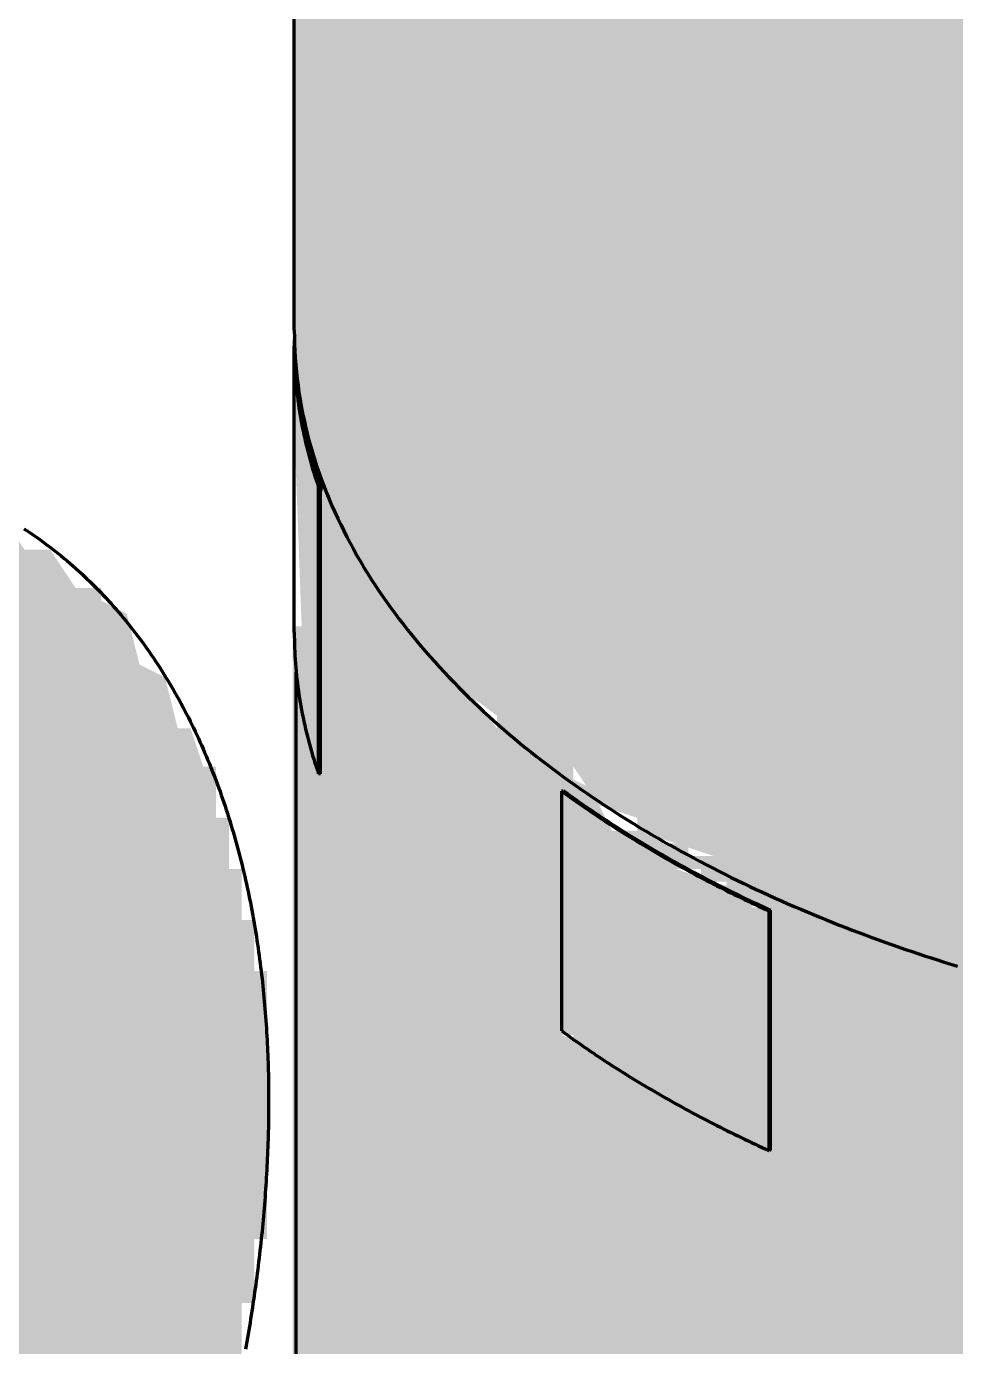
# Model space of a CAD drawing. Header units: millimetres. Extents: x 0 to 420, y 0 to 297.
# Drawn here: x 218.33 to 225.61, y 192.73 to 203.07 of the extents above; entities that cross this region are included whole.
import ezdxf

# ---------------------------------------------------------------- set-up
doc = ezdxf.new("R2010")
doc.units = ezdxf.units.MM
doc.layers.add('01-VISIBLE', color=7, linetype='CONTINUOUS', lineweight=70)
doc.layers.add('13-GRAFICA', color=30, linetype='CONTINUOUS', lineweight=18)

msp = doc.modelspace()

# ---------------------------------------------------------------- hatches: boundary and pattern name
at = {"layer": '13-GRAFICA', "true_color": 0xb21820}
h = msp.add_hatch(color=7, dxfattribs=at)
h.dxf.hatch_style = 1
h.paths.add_polyline_path([(220.5185, 191.6682), (220.4185, 191.6682), (220.4185, 198.3682), (220.5185, 198.3682), (220.5185, 197.5682), (220.6185, 197.5682), (220.6185, 208.6682), (220.5185, 208.6682), (220.5185, 209.0682), (220.4185, 209.0682), (220.4185, 225.3682), (220.5185, 225.3682), (220.6185, 224.3682), (220.7185, 224.3682), (220.7185, 224.1682), (220.7185, 208.1682), (220.7185, 199.3682), (220.7185, 191.9682), (220.6185, 191.9682)])
h = msp.add_hatch(color=7, dxfattribs=at)
h.dxf.hatch_style = 1
h.paths.add_polyline_path([(221.4185, 223.0682), (221.4185, 222.8682), (221.4185, 206.9682), (221.4185, 198.2682), (221.4185, 186.7682), (221.2185, 186.7682), (221.2185, 186.8682), (221.2185, 198.6682), (221.2185, 207.3682), (221.2185, 223.1682)])
at = {"layer": '13-GRAFICA', "true_color": 0xffffff}
h = msp.add_hatch(color=7, dxfattribs=at)
h.dxf.hatch_style = 1
h.paths.add_polyline_path([(220.5185, 209.0682), (220.5185, 208.6682), (220.6185, 208.6682), (220.6185, 199.9682), (220.5185, 199.9682), (220.5185, 200.2682), (220.4185, 200.2682), (220.4185, 209.0682)])
h = msp.add_hatch(color=7, dxfattribs=at)
h.dxf.hatch_style = 1
h.paths.add_polyline_path([(220.8185, 208.1682), (220.9185, 207.6682), (221.0185, 207.6682), (221.0185, 207.4682), (221.2185, 207.3682), (221.2185, 198.6682), (220.9185, 198.8682), (220.8185, 199.3682), (220.7185, 199.3682), (220.7185, 208.1682)])
h = msp.add_hatch(color=7, dxfattribs=at)
h.dxf.hatch_style = 1
h.paths.add_polyline_path([(226.4185, 195.4682), (226.4185, 195.5682), (226.1185, 195.5682), (226.1185, 195.6682), (225.7185, 195.6682), (225.7185, 195.7682), (225.0185, 195.8682), (225.0185, 195.9682), (224.8185, 195.9682), (224.8185, 196.0682), (224.6185, 196.0682), (224.6185, 196.1682), (224.3185, 196.1682), (224.3185, 196.2682), (224.1185, 196.2682), (224.1185, 196.3682), (223.9185, 196.3682), (223.9185, 196.4682), (223.7185, 196.4682), (223.7185, 196.5682), (223.1185, 196.7682), (223.1185, 196.8682), (222.8185, 196.9682), (222.6185, 197.2682), (222.4185, 197.2682), (222.2185, 197.5682), (222.0185, 197.5682), (222.0185, 197.6682), (221.6185, 197.9682), (221.6185, 198.1682), (221.4185, 198.2682), (221.4185, 206.9682), (221.8185, 206.6682), (221.8185, 206.4682), (222.0185, 206.4682), (222.2185, 206.1682), (222.4185, 206.1682), (222.6185, 205.8682), (222.8185, 205.8682), (222.8185, 205.7682), (222.9185, 205.7682), (223.0185, 205.5682), (223.2185, 205.5682), (223.3185, 205.3682), (223.6185, 205.3682), (223.6185, 205.2682), (223.8185, 205.2682), (223.8185, 205.1682), (224.0185, 205.1682), (224.0185, 205.0682), (224.2185, 205.0682), (224.2185, 204.9682), (224.4185, 204.9682), (224.4185, 204.8682), (224.7185, 204.8682), (224.7185, 204.7682), (224.9185, 204.7682), (224.9185, 204.6682), (225.1185, 204.6682), (225.1185, 204.5682), (225.9185, 204.4682), (225.9185, 204.3682), (226.6185, 204.2682), (226.6185, 204.1682), (227.0185, 204.1682), (227.0185, 204.0682), (228.5185, 203.9682), (228.5185, 203.8682), (229.4185, 203.8682), (229.4185, 203.7682), (229.6185, 203.7682), (229.6185, 203.8682), (232.0185, 203.8682), (232.0185, 203.9682), (232.6185, 203.9682), (232.6185, 204.0682), (233.9185, 204.1682), (233.9185, 204.2682), (234.2185, 204.2682), (234.2185, 204.3682), (234.5185, 204.3682), (234.5185, 204.4682), (234.8185, 204.4682), (234.8185, 204.5682), (235.1185, 204.5682), (235.1185, 204.6682), (235.4185, 204.6682), (235.4185, 204.7682), (235.7185, 204.7682), (235.7185, 204.8682), (236.0185, 204.8682), (236.0185, 204.9682), (236.6185, 205.1682), (236.7185, 205.3682), (236.9185, 205.3682), (236.9185, 205.4682), (237.5185, 205.6682), (237.6185, 205.8682), (237.8185, 205.8682), (238.3185, 206.4682), (238.5185, 206.4682), (238.5185, 206.5682), (238.9185, 206.8682), (238.9185, 198.0682), (238.8185, 198.0682), (238.8185, 197.9682), (238.6185, 197.9682), (238.6185, 197.8682), (238.5185, 197.8682), (238.1185, 197.3682), (237.9185, 197.3682), (237.6185, 196.9682), (237.4185, 196.9682), (237.4185, 196.8682), (237.2185, 196.8682), (237.2185, 196.7682), (236.6185, 196.5682), (236.5185, 196.3682), (236.3185, 196.3682), (236.3185, 196.2682), (236.1185, 196.2682), (236.1185, 196.1682), (235.9185, 196.1682), (235.9185, 196.0682), (235.6185, 196.0682), (235.6185, 195.9682), (234.7185, 195.7682), (234.7185, 195.6682), (234.0185, 195.5682), (234.0185, 195.4682), (232.9185, 195.3682), (232.9185, 195.2682), (232.3185, 195.2682), (232.3185, 195.1682), (231.6185, 195.1682), (231.6185, 195.0682), (229.0185, 195.0682), (229.0185, 195.1682), (227.2185, 195.2682), (227.2185, 195.3682), (226.8185, 195.3682), (226.8185, 195.4682)])
at = {"layer": '13-GRAFICA', "true_color": 0x202020}
h = msp.add_hatch(color=7, dxfattribs=at)
h.dxf.hatch_style = 1
h.paths.add_polyline_path([(204.2185, 185.7682), (204.2185, 186.1682), (204.1185, 186.1682), (204.1185, 186.5682), (204.0185, 186.5682), (204.0185, 188.9682), (204.1185, 188.9682), (204.1185, 189.4682), (204.2185, 189.4682), (204.2185, 190.0682), (204.3185, 190.0682), (204.4185, 190.9682), (204.5185, 190.9682), (204.7185, 191.8682), (204.8185, 191.8682), (204.8185, 192.0682), (204.9185, 192.0682), (205.1185, 192.9682), (205.2185, 192.9682), (205.2185, 193.1682), (205.3185, 193.1682), (205.5185, 193.7682), (205.7185, 193.8682), (205.7185, 194.0682), (205.8185, 194.0682), (205.8185, 194.2682), (205.9185, 194.2682), (205.9185, 194.4682), (206.0185, 194.4682), (206.0185, 194.6682), (206.1185, 194.6682), (206.3185, 195.2682), (206.4185, 195.2682), (206.4185, 195.3682), (206.6185, 195.4682), (206.6185, 195.6682), (206.9185, 195.8682), (206.9185, 196.0682), (207.1185, 196.1682), (207.1185, 196.3682), (207.4185, 196.5682), (207.4185, 196.7682), (207.7185, 196.9682), (207.7185, 197.1682), (207.8185, 197.1682), (209.4185, 198.8682), (209.6185, 198.8682), (209.7185, 199.0682), (209.9185, 199.0682), (210.1185, 199.3682), (210.3185, 199.3682), (210.3185, 199.4682), (210.4185, 199.4682), (210.5185, 199.6682), (210.7185, 199.6682), (210.8185, 199.8682), (211.0185, 199.8682), (211.0185, 199.9682), (211.2185, 199.9682), (211.2185, 200.0682), (211.4185, 200.0682), (211.4185, 200.1682), (211.6185, 200.1682), (211.6185, 200.2682), (211.8185, 200.2682), (211.8185, 200.3682), (212.1185, 200.3682), (212.1185, 200.4682), (212.3185, 200.4682), (212.3185, 200.5682), (212.5185, 200.5682), (212.5185, 200.6682), (213.6185, 200.7682), (213.6185, 200.8682), (214.8185, 200.8682), (214.8185, 200.7682), (215.2185, 200.7682), (215.2185, 200.6682), (215.7185, 200.6682), (215.7185, 200.5682), (215.9185, 200.5682), (216.0185, 200.3682), (216.2185, 200.3682), (216.2185, 200.2682), (216.6185, 200.1682), (216.7185, 199.9682), (217.3185, 199.7682), (217.4185, 199.5682), (217.8185, 199.4682), (217.9185, 199.2682), (218.1185, 199.2682), (218.3185, 198.9682), (218.5185, 198.9682), (218.7185, 198.6682), (218.9185, 198.6682), (218.9185, 198.5682), (219.1185, 198.4682), (219.2185, 198.0682), (219.4185, 197.9682), (219.5185, 197.5682), (219.6185, 197.5682), (219.7185, 197.2682), (219.8185, 197.2682), (219.8185, 196.8682), (219.9185, 196.8682), (219.9185, 196.4682), (220.0185, 196.4682), (220.0185, 196.0682), (220.1185, 196.0682), (220.1185, 195.6682), (220.2185, 195.6682), (220.2185, 193.5682), (220.1185, 193.5682), (220.1185, 193.0682), (220.0185, 193.0682), (220.0185, 192.5682), (219.9185, 192.5682), (219.8185, 191.4682), (219.7185, 191.4682), (219.7185, 191.1682), (219.6185, 191.1682), (219.6185, 190.9682), (219.5185, 190.9682), (219.5185, 190.6682), (219.4185, 190.6682), (219.2185, 189.7682), (219.1185, 189.7682), (219.1185, 189.5682), (219.0185, 189.5682), (219.0185, 189.2682), (218.9185, 189.2682), (218.9185, 189.0682), (218.8185, 189.0682), (218.8185, 188.8682), (218.7185, 188.8682), (218.7185, 188.6682), (218.6185, 188.6682), (218.5185, 188.3682), (217.0185, 189.2682), (217.1185, 189.5682), (217.2185, 189.5682), (217.2185, 189.7682), (217.3185, 189.7682), (217.4185, 190.3682), (217.5185, 190.3682), (217.5185, 190.5682), (217.6185, 190.5682), (217.7185, 191.1682), (217.8185, 191.1682), (217.9185, 192.0682), (218.0185, 192.0682), (218.0185, 192.6682), (218.1185, 192.6682), (218.1185, 194.3682), (218.0185, 194.3682), (217.9185, 195.2682), (217.8185, 195.2682), (217.8185, 195.5682), (217.6185, 195.6682), (217.6185, 195.8682), (217.5185, 195.8682), (217.5185, 196.0682), (217.3185, 196.1682), (217.2185, 196.4682), (217.0185, 196.4682), (217.0185, 196.5682), (216.9185, 196.5682), (216.8185, 196.7682), (216.6185, 196.7682), (216.5185, 196.9682), (215.6185, 197.0682), (215.6185, 197.1682), (215.4185, 197.1682), (215.4185, 197.0682), (214.2185, 196.9682), (214.2185, 196.8682), (214.0185, 196.8682), (214.0185, 196.7682), (213.8185, 196.7682), (213.8185, 196.6682), (213.5185, 196.6682), (213.5185, 196.5682), (213.1185, 196.4682), (213.0185, 196.2682), (212.8185, 196.2682), (212.7185, 196.0682), (212.5185, 196.0682), (212.3185, 195.7682), (212.1185, 195.7682), (212.1185, 195.6682), (210.6185, 194.2682), (210.6185, 194.0682), (210.3185, 193.8682), (210.3185, 193.6682), (210.1185, 193.5682), (210.1185, 193.3682), (209.8185, 193.1682), (209.6185, 192.5682), (209.4185, 192.4682), (209.4185, 192.2682), (209.3185, 192.2682), (209.3185, 192.0682), (209.2185, 192.0682), (209.2185, 191.8682), (209.1185, 191.8682), (209.1185, 191.6682), (209.0185, 191.6682), (209.0185, 191.4682), (208.9185, 191.4682), (208.9185, 191.1682), (208.8185, 191.1682), (208.8185, 190.9682), (208.7185, 190.9682), (208.7185, 190.6682), (208.6185, 190.6682), (208.4185, 189.7682), (208.3185, 189.7682), (208.3185, 189.1682), (208.2185, 189.1682), (208.2185, 188.6682), (208.1185, 188.6682), (208.1185, 186.6682), (208.2185, 186.6682), (208.3185, 185.8682), (208.4185, 185.8682), (208.6185, 185.2682), (208.8185, 185.1682), (208.9185, 184.7682), (209.1185, 184.7682), (209.2185, 184.5682), (209.4185, 184.5682), (209.6185, 184.2682), (209.9185, 184.2682), (209.9185, 184.1682), (210.4185, 184.1682), (210.4185, 184.0682), (211.8185, 184.1682), (211.8185, 184.2682), (212.3185, 184.3682), (212.3185, 184.4682), (212.5185, 184.4682), (212.5185, 184.5682), (212.7185, 184.5682), (212.7185, 184.6682), (213.0185, 184.6682), (213.0185, 184.7682), (213.3185, 184.8682), (213.5185, 185.1682), (213.7185, 185.1682), (213.8185, 185.3682), (214.0185, 185.3682), (214.0185, 185.4682), (215.6185, 186.9682), (215.6185, 187.1682), (215.9185, 187.3682), (215.9185, 187.5682), (216.1185, 187.6682), (216.1185, 187.8682), (216.3185, 187.8682), (216.3185, 187.7682), (216.7185, 187.6682), (216.8185, 187.4682), (217.0185, 187.4682), (217.0185, 187.3682), (217.4185, 187.2682), (217.5185, 187.0682), (217.7185, 187.0682), (217.7185, 186.8682), (217.6185, 186.8682), (217.6185, 186.7682), (217.4185, 186.6682), (217.4185, 186.4682), (217.1185, 186.2682), (217.1185, 186.0682), (217.0185, 186.0682), (216.9185, 185.7682), (216.6185, 185.5682), (216.6185, 185.3682), (216.5185, 185.3682), (214.6185, 183.3682), (214.4185, 183.3682), (214.3185, 183.1682), (214.1185, 183.1682), (213.9185, 182.8682), (213.7185, 182.8682), (213.6185, 182.6682), (213.4185, 182.6682), (213.2185, 182.3682), (212.9185, 182.3682), (212.9185, 182.2682), (212.7185, 182.2682), (212.7185, 182.1682), (212.5185, 182.1682), (212.5185, 182.0682), (212.3185, 182.0682), (212.3185, 181.9682), (212.0185, 181.9682), (212.0185, 181.8682), (211.8185, 181.8682), (211.8185, 181.7682), (211.6185, 181.7682), (211.6185, 181.6682), (210.4185, 181.5682), (210.4185, 181.4682), (209.0185, 181.5682), (209.0185, 181.6682), (208.3185, 181.7682), (208.2185, 181.9682), (207.6185, 182.1682), (207.5185, 182.3682), (206.9185, 182.5682), (206.8185, 182.7682), (206.4185, 182.8682), (206.4185, 182.9682), (206.1185, 183.0682), (205.9185, 183.3682), (205.7185, 183.3682), (205.6185, 183.5682), (205.4185, 183.5682), (205.4185, 183.6682), (205.1185, 183.8682), (205.1185, 184.0682), (204.9185, 184.1682), (204.9185, 184.3682), (204.8185, 184.3682), (204.8185, 184.5682), (204.6185, 184.6682), (204.6185, 184.8682), (204.4185, 184.9682), (204.3185, 185.7682)])
at = {"layer": '13-GRAFICA', "true_color": 0xffffff}
h = msp.add_hatch(color=7, dxfattribs=at)
h.dxf.hatch_style = 1
h.paths.add_polyline_path([(220.5185, 197.5682), (220.4185, 200.2682), (220.5185, 200.2682), (220.5185, 199.9682), (220.6185, 199.9682), (220.6185, 197.5682)])
at = {"layer": '13-GRAFICA', "true_color": 0xb21820}
h = msp.add_hatch(color=7, dxfattribs=at)
h.dxf.hatch_style = 1
h.paths.add_polyline_path([(221.0185, 186.8682), (220.9185, 187.0682), (220.7185, 187.1349), (220.7185, 187.6682), (220.7185, 191.9682), (220.7185, 199.3682), (220.8185, 199.3682), (220.9185, 198.8682), (221.2185, 198.6682), (221.2185, 186.8682)])
h = msp.add_hatch(color=7, dxfattribs=at)
h.dxf.hatch_style = 1
h.paths.add_polyline_path([(228.1185, 186.0682), (228.0185, 186.0682), (228.0185, 187.7682), (227.8185, 187.7682), (227.8185, 187.6682), (227.6185, 187.5682), (227.5185, 187.1682), (227.3185, 187.0682), (227.2185, 186.6682), (227.0185, 186.5682), (226.9185, 186.1682), (226.7185, 186.0682), (226.6185, 185.6682), (226.4185, 185.5682), (226.3185, 185.1682), (226.1185, 185.0682), (226.0185, 184.6682), (225.8185, 184.5682), (225.7185, 184.2682), (225.5185, 184.2682), (225.4185, 184.4682), (225.0185, 184.5682), (224.9185, 184.7682), (224.3185, 184.9682), (224.2185, 185.1682), (223.6185, 185.3682), (223.5185, 185.5682), (223.1185, 185.6682), (223.0185, 185.8682), (222.4185, 186.0682), (222.3185, 186.2682), (221.7185, 186.4682), (221.6185, 186.6682), (221.4185, 186.6682), (221.4185, 186.7682), (221.4185, 198.2682), (221.6185, 198.1682), (221.6185, 197.9682), (221.7185, 197.9682), (222.0185, 197.5682), (222.2185, 197.5682), (222.4185, 197.2682), (222.6185, 197.2682), (222.6185, 197.1682), (222.8185, 197.0682), (222.8185, 196.9682), (222.5185, 197.0682), (222.5185, 195.1682), (222.8185, 195.0682), (222.9185, 194.8682), (223.3185, 194.7682), (223.4185, 194.5682), (223.6185, 194.5682), (223.6185, 194.4682), (223.8185, 194.4682), (223.8185, 194.3682), (224.1185, 194.2682), (224.1185, 196.1682), (223.8185, 196.2682), (223.8185, 196.3682), (223.6185, 196.3682), (223.6185, 196.4682), (223.4185, 196.4682), (223.4185, 196.5682), (223.2185, 196.5682), (223.1185, 196.7682), (223.3185, 196.7682), (223.3185, 196.6682), (223.5185, 196.6682), (223.5185, 196.5682), (223.7185, 196.5682), (223.7185, 196.4682), (223.9185, 196.4682), (223.9185, 196.3682), (224.1185, 196.3682), (224.1185, 196.2682), (224.3185, 196.2682), (224.3185, 196.1682), (224.6185, 196.1682), (224.6185, 196.0682), (224.8185, 196.0682), (224.8185, 195.9682), (225.0185, 195.9682), (225.0185, 195.8682), (225.7185, 195.7682), (225.7185, 195.6682), (226.1185, 195.6682), (226.1185, 195.5682), (226.8185, 195.4682), (226.8185, 195.3682), (227.2185, 195.3682), (227.2185, 195.2682), (228.1185, 195.2682), (228.1185, 195.1682), (228.3185, 195.1682), (228.3185, 194.8682), (228.3185, 193.2682), (228.3185, 186.3016)])
at = {"layer": '13-GRAFICA', "true_color": 0xd7beeb}
h = msp.add_hatch(color=7, dxfattribs=at)
h.dxf.hatch_style = 1
h.paths.add_polyline_path([(222.5185, 195.1682), (222.5185, 197.0682), (222.8185, 196.9682), (222.9185, 196.7682), (223.1185, 196.7682), (223.2185, 196.5682), (223.4185, 196.5682), (223.4185, 196.4682), (224.0185, 196.2682), (224.0185, 196.1682), (224.1185, 196.1682), (224.1185, 194.2682), (223.8185, 194.3682), (223.8185, 194.4682), (223.6185, 194.4682), (223.6185, 194.5682), (223.4185, 194.5682), (223.3185, 194.7682), (222.9185, 194.8682), (222.8185, 195.0682), (222.6185, 195.0682), (222.6185, 195.1682)])

# ---------------------------------------------------------------- linework, layer by layer
at = {"layer": '01-VISIBLE'}
for p, q in [((220.4312, 200.6886), (220.4312, 209.4258)), ((220.4312, 198.3208), (220.4312, 200.5661)), ((220.6367, 199.459), (220.622, 199.4573)), ((220.622, 197.2119), (220.622, 199.4573)), ((220.6367, 197.2136), (220.6367, 199.459)), ((220.4462, 191.6196), (220.4462, 198.0084)), ((220.6367, 197.2136), (220.622, 197.2119)), ((222.5385, 197.0818), (222.5268, 197.0764)), ((222.5268, 195.1985), (222.5268, 197.0764)), ((224.1611, 196.145), (224.1518, 196.1382)), ((224.1518, 194.2602), (224.1518, 196.1382)), ((224.1611, 194.267), (224.1611, 196.145)), ((224.1611, 194.267), (224.1518, 194.2602))]:
    msp.add_line(p, q, dxfattribs=at)
for points in [[(220.4312, 200.6886), (220.4317, 200.6341), (220.433, 200.5797), (220.4353, 200.5252), (220.4385, 200.4708), (220.4426, 200.4165), (220.4476, 200.3622), (220.4535, 200.3081), (220.4603, 200.254), (220.468, 200.2), (220.4765, 200.1462), (220.4859, 200.0926), (220.4962, 200.0391), (220.5074, 199.9857), (220.5194, 199.9326), (220.5323, 199.8796), (220.546, 199.8269), (220.5605, 199.7743), (220.5758, 199.7221), (220.5919, 199.67), (220.6088, 199.6182), (220.6265, 199.5667), (220.645, 199.5154), (220.6642, 199.4644), (220.6842, 199.4137), (220.7049, 199.3633), (220.7263, 199.3132), (220.7484, 199.2634), (220.7712, 199.2139), (220.7947, 199.1647), (220.8189, 199.1159), (220.8437, 199.0674), (220.8691, 199.0192), (220.8952, 198.9714), (220.9219, 198.9239), (220.9493, 198.8767), (220.9772, 198.8299), (221.0057, 198.7835), (221.0347, 198.7374), (221.0643, 198.6916), (221.0945, 198.6463), (221.1252, 198.6012), (221.1564, 198.5566), (221.1881, 198.5123), (221.2204, 198.4683), (221.2531, 198.4248), (221.2863, 198.3815), (221.3199, 198.3387), (221.354, 198.2962), (221.3886, 198.2541), (221.4236, 198.2123), (221.459, 198.1709), (221.4949, 198.1299), (221.5311, 198.0892), (221.5678, 198.0489), (221.6048, 198.0089), (221.6422, 197.9693), (221.68, 197.93), (221.7182, 197.8911), (221.7567, 197.8526), (221.7955, 197.8144), (221.8347, 197.7765), (221.8743, 197.739), (221.9141, 197.7019), (221.9543, 197.665), (221.9948, 197.6286), (222.0356, 197.5924), (222.0767, 197.5566), (222.118, 197.5212), (222.1597, 197.486), (222.2016, 197.4513), (222.2438, 197.4168), (222.2863, 197.3826), (222.329, 197.3488), (222.372, 197.3153), (222.4152, 197.2822), (222.4587, 197.2493), (222.5024, 197.2168), (222.5464, 197.1846), (222.5906, 197.1527), (222.6349, 197.1211), (222.6796, 197.0898), (222.7244, 197.0588), (222.7694, 197.0281), (222.8147, 196.9977), (222.8601, 196.9677), (222.9057, 196.9379), (222.9516, 196.9084), (222.9976, 196.8792), (223.0438, 196.8503), (223.0901, 196.8217), (223.1367, 196.7934), (223.1834, 196.7654), (223.2303, 196.7376), (223.2774, 196.7101), (223.3246, 196.6829), (223.372, 196.656), (223.4195, 196.6294), (223.4672, 196.603), (223.5151, 196.577), (223.563, 196.5511), (223.6112, 196.5256), (223.6594, 196.5003), (223.7079, 196.4753), (223.7564, 196.4505), (223.8051, 196.426), (223.8539, 196.4018), (223.9028, 196.3778), (223.9519, 196.3541), (224.0011, 196.3307), (224.0504, 196.3075), (224.0998, 196.2845), (224.1493, 196.2618), (224.199, 196.2393), (224.2487, 196.2171), (224.2986, 196.1952), (224.3486, 196.1735), (224.3987, 196.152), (224.4488, 196.1307), (224.4991, 196.1097), (224.5495, 196.089), (224.6, 196.0685), (224.6506, 196.0482), (224.7012, 196.0281), (224.752, 196.0083), (224.8028, 195.9887), (224.8538, 195.9694), (224.9048, 195.9503), (224.9559, 195.9314), (225.0071, 195.9127), (225.0584, 195.8943), (225.1097, 195.876), (225.1612, 195.858), (225.2127, 195.8403), (225.2643, 195.8227), (225.3159, 195.8054), (225.3677, 195.7883), (225.4195, 195.7714), (225.4713, 195.7547), (225.5233, 195.7382), (225.5753, 195.722), (225.6274, 195.706)], [(220.4318, 200.6274), (220.4316, 200.6172), (220.4315, 200.607), (220.4314, 200.5968), (220.4313, 200.5866), (220.4312, 200.5764), (220.4312, 200.5661)], [(220.4312, 200.5661), (220.4314, 200.5356), (220.4318, 200.505), (220.4325, 200.4745), (220.4335, 200.444), (220.4348, 200.4134), (220.4364, 200.3829), (220.4382, 200.3524), (220.4404, 200.322), (220.4428, 200.2915), (220.4455, 200.2611), (220.4485, 200.2307), (220.4518, 200.2003), (220.4554, 200.1699), (220.4592, 200.1396), (220.4633, 200.1093), (220.4677, 200.0791), (220.4724, 200.0489), (220.4773, 200.0188), (220.4826, 199.9887), (220.4881, 199.9586), (220.4939, 199.9286), (220.4999, 199.8987), (220.5062, 199.8688), (220.5128, 199.8389), (220.5196, 199.8092), (220.5268, 199.7794), (220.5341, 199.7498), (220.5418, 199.7202), (220.5497, 199.6907), (220.5578, 199.6613), (220.5662, 199.6319), (220.5749, 199.6026), (220.5838, 199.5734), (220.593, 199.5442), (220.6024, 199.5151), (220.6121, 199.4862), (220.622, 199.4573)], [(220.4637, 200.229), (220.467, 200.1988), (220.4706, 200.1686), (220.4744, 200.1384), (220.4785, 200.1083), (220.4829, 200.0781), (220.4876, 200.0481), (220.4925, 200.0181), (220.4978, 199.9881), (220.5033, 199.9582), (220.509, 199.9283), (220.515, 199.8985), (220.5213, 199.8687), (220.5279, 199.839), (220.5347, 199.8094), (220.5418, 199.7798), (220.5492, 199.7502), (220.5568, 199.7208), (220.5647, 199.6914), (220.5728, 199.6621), (220.5812, 199.6328), (220.5898, 199.6037), (220.5987, 199.5746), (220.6078, 199.5455), (220.6172, 199.5166), (220.6268, 199.4877), (220.6367, 199.459)], [(220.6567, 199.4841), (220.6533, 199.4748), (220.6499, 199.4654), (220.6466, 199.4561), (220.6432, 199.4467), (220.6399, 199.4373), (220.6367, 199.428)], [(218.3131, 199.1328), (218.3382, 199.1163), (218.3632, 199.0995), (218.388, 199.0826), (218.4126, 199.0654), (218.4372, 199.0479), (218.4615, 199.0303), (218.4857, 199.0124), (218.5097, 198.9944), (218.5336, 198.9761), (218.5573, 198.9576), (218.5808, 198.9389), (218.6042, 198.92), (218.6274, 198.9008), (218.6505, 198.8815), (218.6733, 198.862), (218.696, 198.8423), (218.7186, 198.8224), (218.7409, 198.8023), (218.7631, 198.782), (218.7851, 198.7615), (218.8069, 198.7408), (218.8286, 198.7199), (218.8501, 198.6989), (218.8714, 198.6777), (218.8925, 198.6563), (218.9134, 198.6347), (218.9342, 198.6129), (218.9548, 198.591), (218.9752, 198.5689), (218.9954, 198.5467), (219.0154, 198.5242), (219.0352, 198.5016), (219.0549, 198.4789), (219.0744, 198.456), (219.0937, 198.4329), (219.1128, 198.4097), (219.1317, 198.3864), (219.1505, 198.3628), (219.169, 198.3392), (219.1874, 198.3154), (219.2056, 198.2914), (219.2236, 198.2674), (219.2414, 198.2431), (219.2591, 198.2188), (219.2765, 198.1943), (219.2938, 198.1697), (219.3109, 198.1449), (219.3278, 198.1201), (219.3445, 198.0951), (219.361, 198.07), (219.3774, 198.0447), (219.3935, 198.0194), (219.4095, 197.9939), (219.4253, 197.9683), (219.441, 197.9427), (219.4564, 197.9169), (219.4717, 197.891), (219.4868, 197.865), (219.5017, 197.8388), (219.5164, 197.8126), (219.531, 197.7863), (219.5454, 197.7599), (219.5596, 197.7334), (219.5736, 197.7068), (219.5874, 197.6801), (219.6011, 197.6533), (219.6146, 197.6265), (219.628, 197.5995), (219.6411, 197.5725), (219.6541, 197.5454), (219.6669, 197.5182), (219.6796, 197.4909), (219.6921, 197.4635), (219.7044, 197.4361), (219.7165, 197.4086), (219.7285, 197.381), (219.7403, 197.3534), (219.7519, 197.3257), (219.7634, 197.2979), (219.7748, 197.27), (219.7859, 197.2421), (219.7969, 197.2141), (219.8077, 197.1861), (219.8184, 197.1579), (219.8289, 197.1298), (219.8393, 197.1015), (219.8495, 197.0733), (219.8595, 197.0449), (219.8694, 197.0165), (219.8792, 196.9881), (219.8888, 196.9596), (219.8982, 196.931), (219.9075, 196.9024), (219.9166, 196.8738), (219.9256, 196.8451), (219.9344, 196.8163), (219.9431, 196.7875), (219.9516, 196.7587), (219.96, 196.7298), (219.9682, 196.7009), (219.9763, 196.672), (219.9843, 196.643), (219.9921, 196.6139), (219.9997, 196.5848), (220.0073, 196.5557), (220.0146, 196.5266), (220.0219, 196.4974), (220.029, 196.4682), (220.0359, 196.4389), (220.0428, 196.4097), (220.0495, 196.3803), (220.056, 196.351), (220.0624, 196.3216), (220.0687, 196.2922), (220.0749, 196.2628), (220.0809, 196.2333), (220.0868, 196.2038), (220.0926, 196.1743), (220.0982, 196.1448), (220.1037, 196.1152), (220.1091, 196.0856), (220.1143, 196.056), (220.1194, 196.0264), (220.1244, 195.9968), (220.1293, 195.9671), (220.134, 195.9374), (220.1387, 195.9077), (220.1432, 195.878), (220.1475, 195.8482), (220.1518, 195.8184), (220.1559, 195.7887), (220.1599, 195.7589), (220.1638, 195.729), (220.1676, 195.6992), (220.1713, 195.6694), (220.1748, 195.6395), (220.1782, 195.6096), (220.1815, 195.5797), (220.1847, 195.5498), (220.1878, 195.5199), (220.1908, 195.49), (220.1936, 195.4601), (220.1964, 195.4301), (220.199, 195.4002), (220.2015, 195.3702), (220.2039, 195.3403), (220.2062, 195.3103), (220.2084, 195.2803), (220.2105, 195.2503), (220.2125, 195.2203), (220.2144, 195.1903), (220.2161, 195.1603), (220.2178, 195.1302), (220.2193, 195.1002), (220.2208, 195.0702), (220.2221, 195.0401), (220.2234, 195.0101), (220.2245, 194.98), (220.2255, 194.95), (220.2265, 194.9199), (220.2273, 194.8899), (220.2281, 194.8598), (220.2287, 194.8298), (220.2292, 194.7997), (220.2297, 194.7696), (220.23, 194.7396), (220.2302, 194.7095), (220.2304, 194.6794), (220.2304, 194.6494), (220.2304, 194.6193), (220.2302, 194.5892), (220.23, 194.5592), (220.2297, 194.5291), (220.2292, 194.499), (220.2287, 194.469), (220.2281, 194.4389), (220.2274, 194.4088), (220.2266, 194.3788), (220.2257, 194.3487), (220.2247, 194.3187), (220.2237, 194.2886), (220.2225, 194.2586), (220.2213, 194.2285), (220.2199, 194.1985), (220.2185, 194.1685), (220.217, 194.1384), (220.2154, 194.1084), (220.2137, 194.0784), (220.2119, 194.0484), (220.2101, 194.0184), (220.2081, 193.9884), (220.2061, 193.9584), (220.204, 193.9284), (220.2018, 193.8984), (220.1995, 193.8684), (220.1971, 193.8384), (220.1947, 193.8084), (220.1921, 193.7785), (220.1895, 193.7485), (220.1868, 193.7186), (220.184, 193.6886), (220.1812, 193.6587), (220.1782, 193.6288), (220.1752, 193.5989), (220.1721, 193.569), (220.1689, 193.5391), (220.1656, 193.5092), (220.1623, 193.4793), (220.1589, 193.4494), (220.1554, 193.4196), (220.1518, 193.3897), (220.1481, 193.3599), (220.1444, 193.33), (220.1406, 193.3002), (220.1367, 193.2704), (220.1327, 193.2406), (220.1287, 193.2108), (220.1246, 193.181), (220.1204, 193.1512), (220.1161, 193.1214), (220.1118, 193.0917), (220.1074, 193.062), (220.1029, 193.0322), (220.0984, 193.0025), (220.0937, 192.9728), (220.089, 192.9431), (220.0842, 192.9134), (220.0794, 192.8837), (220.0745, 192.8541), (220.0695, 192.8244), (220.0644, 192.7948), (220.0593, 192.7651), (220.0541, 192.7355), (220.0488, 192.7059)], [(220.4312, 198.3208), (220.4314, 198.2902), (220.4318, 198.2597), (220.4325, 198.2291), (220.4335, 198.1986), (220.4348, 198.1681), (220.4364, 198.1376), (220.4382, 198.1071), (220.4404, 198.0766), (220.4428, 198.0461), (220.4455, 198.0157), (220.4485, 197.9853), (220.4518, 197.9549), (220.4554, 197.9246), (220.4592, 197.8943), (220.4633, 197.864), (220.4677, 197.8337), (220.4724, 197.8036), (220.4773, 197.7734), (220.4826, 197.7433), (220.4881, 197.7132), (220.4939, 197.6832), (220.4999, 197.6533), (220.5062, 197.6234), (220.5128, 197.5936), (220.5196, 197.5638), (220.5268, 197.5341), (220.5341, 197.5044), (220.5418, 197.4748), (220.5497, 197.4453), (220.5578, 197.4159), (220.5662, 197.3865), (220.5749, 197.3572), (220.5838, 197.328), (220.593, 197.2988), (220.6024, 197.2698), (220.6121, 197.2408), (220.622, 197.2119)], [(222.5268, 197.0764), (222.5512, 197.0586), (222.5758, 197.0408), (222.6004, 197.0231), (222.6251, 197.0055), (222.6499, 196.988), (222.6748, 196.9707), (222.6997, 196.9534), (222.7246, 196.9362), (222.7497, 196.9191), (222.7748, 196.902), (222.7999, 196.8851), (222.8251, 196.8683), (222.8504, 196.8516), (222.8758, 196.8349), (222.9012, 196.8184), (222.9266, 196.8019), (222.9521, 196.7856), (222.9777, 196.7693), (223.0034, 196.7531), (223.0291, 196.737), (223.0548, 196.721), (223.0806, 196.7051), (223.1065, 196.6893), (223.1324, 196.6735), (223.1584, 196.6579), (223.1844, 196.6423), (223.2105, 196.6268), (223.2366, 196.6115), (223.2628, 196.5962), (223.289, 196.581), (223.3153, 196.5658), (223.3416, 196.5508), (223.368, 196.5358), (223.3944, 196.521), (223.4209, 196.5062), (223.4474, 196.4915), (223.4739, 196.4769), (223.5006, 196.4624), (223.5272, 196.4479), (223.5539, 196.4336), (223.5807, 196.4193), (223.6075, 196.4051), (223.6343, 196.391), (223.6612, 196.3769), (223.6881, 196.363), (223.715, 196.3491), (223.7421, 196.3353), (223.7691, 196.3216), (223.7962, 196.308), (223.8233, 196.2945), (223.8505, 196.281), (223.8777, 196.2676), (223.9049, 196.2543), (223.9322, 196.2411), (223.9595, 196.228), (223.9869, 196.2149), (224.0143, 196.2019), (224.0417, 196.189), (224.0692, 196.1762), (224.0967, 196.1635), (224.1243, 196.1508), (224.1518, 196.1382)], [(222.5385, 197.0818), (222.563, 197.0639), (222.5875, 197.0462), (222.6121, 197.0285), (222.6368, 197.011), (222.6615, 196.9935), (222.6863, 196.9762), (222.7112, 196.9589), (222.7361, 196.9417), (222.7611, 196.9247), (222.7862, 196.9077), (222.8113, 196.8908), (222.8365, 196.874), (222.8617, 196.8573), (222.887, 196.8407), (222.9124, 196.8241), (222.9378, 196.8077), (222.9633, 196.7914), (222.9888, 196.7751), (223.0144, 196.759), (223.0401, 196.7429), (223.0658, 196.7269), (223.0915, 196.711), (223.1174, 196.6952), (223.1432, 196.6795), (223.1692, 196.6639), (223.1952, 196.6483), (223.2212, 196.6329), (223.2473, 196.6175), (223.2734, 196.6023), (223.2996, 196.5871), (223.3258, 196.572), (223.3521, 196.557), (223.3785, 196.542), (223.4048, 196.5272), (223.4313, 196.5124), (223.4577, 196.4978), (223.4843, 196.4832), (223.5108, 196.4687), (223.5375, 196.4542), (223.5641, 196.4399), (223.5908, 196.4256), (223.6176, 196.4115), (223.6444, 196.3974), (223.6712, 196.3834), (223.6981, 196.3695), (223.725, 196.3556), (223.752, 196.3418), (223.779, 196.3282), (223.806, 196.3146), (223.8331, 196.301), (223.8602, 196.2876), (223.8874, 196.2742), (223.9146, 196.261), (223.9418, 196.2478), (223.9691, 196.2346), (223.9964, 196.2216), (224.0238, 196.2086), (224.0512, 196.1958), (224.0786, 196.1829), (224.1061, 196.1702), (224.1336, 196.1576), (224.1611, 196.145)], [(222.5268, 195.1985), (222.5512, 195.1806), (222.5758, 195.1628), (222.6004, 195.1452), (222.6251, 195.1276), (222.6499, 195.1101), (222.6748, 195.0927), (222.6997, 195.0754), (222.7246, 195.0582), (222.7497, 195.0411), (222.7748, 195.0241), (222.7999, 195.0072), (222.8251, 194.9904), (222.8504, 194.9736), (222.8758, 194.957), (222.9012, 194.9404), (222.9266, 194.924), (222.9521, 194.9076), (222.9777, 194.8913), (223.0034, 194.8752), (223.0291, 194.8591), (223.0548, 194.8431), (223.0806, 194.8271), (223.1065, 194.8113), (223.1324, 194.7956), (223.1584, 194.7799), (223.1844, 194.7644), (223.2105, 194.7489), (223.2366, 194.7335), (223.2628, 194.7182), (223.289, 194.703), (223.3153, 194.6879), (223.3416, 194.6728), (223.368, 194.6579), (223.3944, 194.643), (223.4209, 194.6282), (223.4474, 194.6136), (223.4739, 194.5989), (223.5006, 194.5844), (223.5272, 194.57), (223.5539, 194.5556), (223.5807, 194.5413), (223.6075, 194.5271), (223.6343, 194.513), (223.6612, 194.499), (223.6881, 194.4851), (223.715, 194.4712), (223.7421, 194.4574), (223.7691, 194.4437), (223.7962, 194.4301), (223.8233, 194.4165), (223.8505, 194.4031), (223.8777, 194.3897), (223.9049, 194.3764), (223.9322, 194.3632), (223.9595, 194.35), (223.9869, 194.337), (224.0143, 194.324), (224.0417, 194.3111), (224.0692, 194.2983), (224.0967, 194.2855), (224.1243, 194.2728), (224.1518, 194.2602)]]:
    msp.add_lwpolyline(points, dxfattribs=at)

doc.saveas('drawing.dxf')
